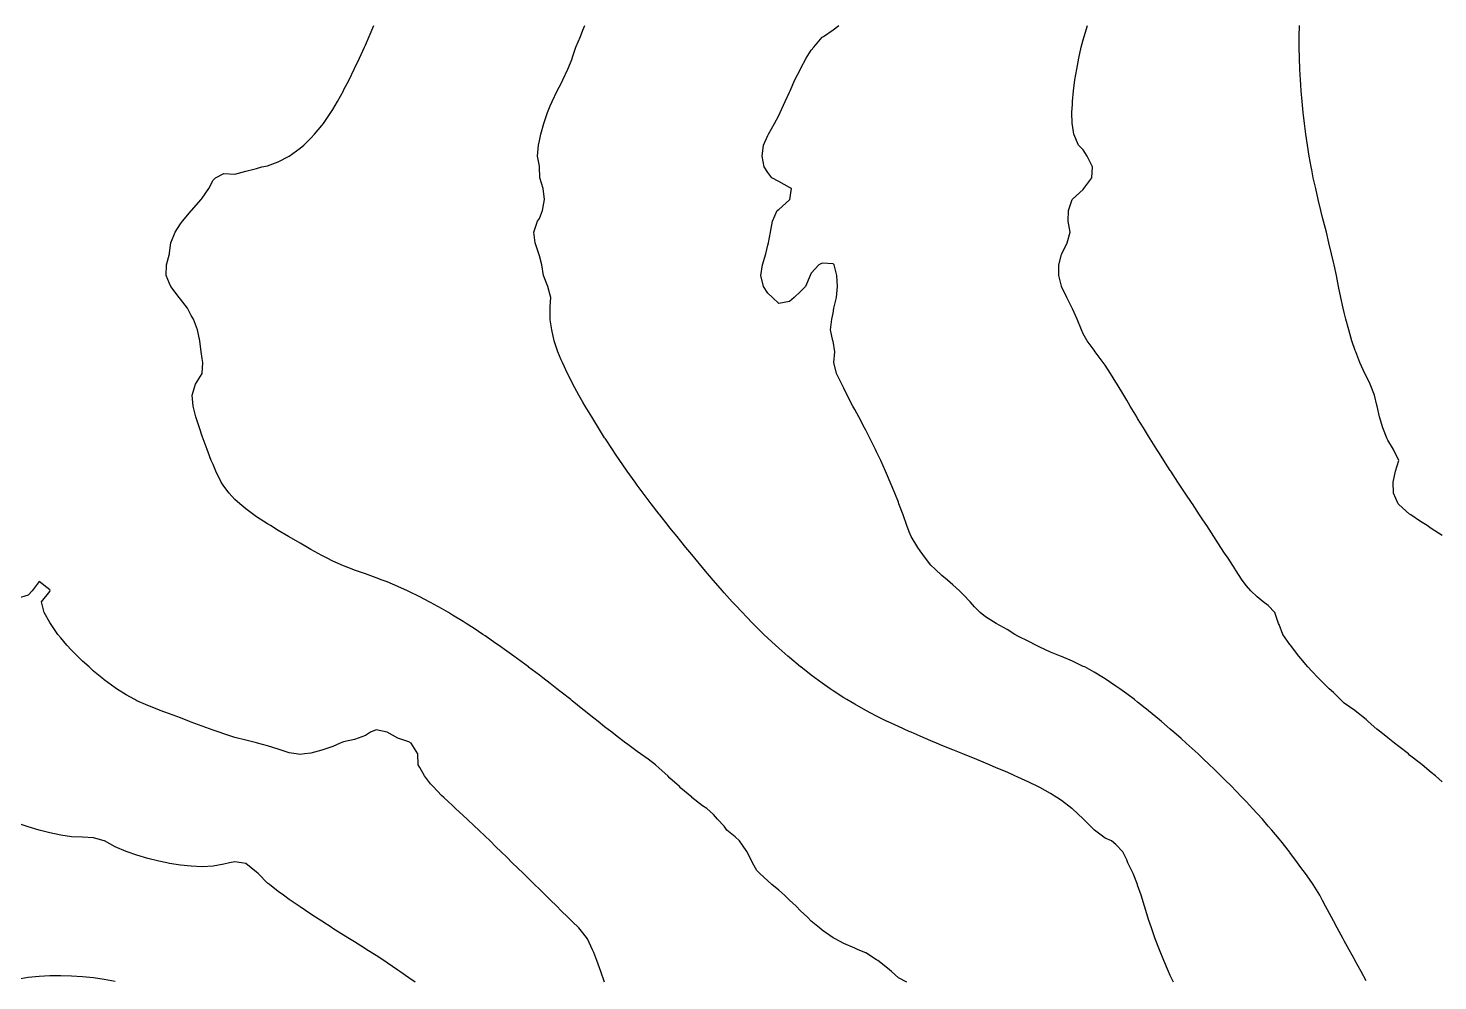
# Model space of a CAD drawing. Extents: x 771911 to 772814, y 1416488 to 1417835.
# Drawn here: x 772115.4 to 772245, y 1417164.3 to 1417252 of the extents above; entities that cross this region are included whole.
import ezdxf

# ---------------------------------------------------------------- set-up
doc = ezdxf.new("R2010")
doc.units = 0
doc.header["$MEASUREMENT"] = 0
for name, color, linetype in [('753.5', 1, 'CONTINUOUS'), ('754', 1, 'CONTINUOUS'), ('754.5', 1, 'CONTINUOUS'), ('755', 1, 'CONTINUOUS'), ('755.5', 1, 'CONTINUOUS'), ('756', 1, 'CONTINUOUS'), ('756.5', 1, 'CONTINUOUS'), ('757', 1, 'CONTINUOUS')]:
    doc.layers.add(name, color=color, linetype=linetype)

msp = doc.modelspace()

# ---------------------------------------------------------------- linework, layer by layer
at = {"layer": '753.5', "color": 0, "linetype": 'Continuous'}
msp.add_polyline3d([(772123.43, 1417164.27, 753.5), (772122.43, 1417164.46, 753.5), (772121.43, 1417164.61, 753.5), (772120.43, 1417164.71, 753.5), (772119.43, 1417164.77, 753.5), (772118.43, 1417164.79, 753.5), (772117.43, 1417164.79, 753.5), (772116.43, 1417164.74, 753.5), (772115.43, 1417164.65, 753.5), (772114.43, 1417164.48, 753.5)], dxfattribs=at)
at = {"layer": '754', "color": 0, "linetype": 'Continuous'}
msp.add_polyline3d([(772151.01, 1417164.21, 754), (772150.43, 1417164.62, 754), (772149.6, 1417165.21, 754), (772149.43, 1417165.32, 754), (772148.43, 1417166, 754), (772148.12, 1417166.21, 754), (772147.43, 1417166.66, 754), (772146.58, 1417167.21, 754), (772146.43, 1417167.3, 754), (772145.43, 1417167.92, 754), (772144.98, 1417168.21, 754), (772144.43, 1417168.55, 754), (772143.43, 1417169.17, 754), (772143.38, 1417169.21, 754), (772142.43, 1417169.82, 754), (772141.85, 1417170.21, 754), (772141.43, 1417170.48, 754), (772140.43, 1417171.15, 754), (772140.36, 1417171.21, 754), (772139.43, 1417171.84, 754), (772138.91, 1417172.21, 754), (772138.43, 1417172.55, 754), (772137.61, 1417173.21, 754), (772137.43, 1417173.34, 754), (772136.59, 1417174.21, 754), (772136.43, 1417174.33, 754), (772135.43, 1417175.13, 754), (772135.03, 1417175.21, 754), (772134.43, 1417175.3, 754), (772133.95, 1417175.21, 754), (772133.43, 1417175.07, 754), (772132.43, 1417174.89, 754), (772131.43, 1417174.84, 754), (772130.43, 1417174.89, 754), (772129.43, 1417174.99, 754), (772128.43, 1417175.15, 754), (772128.17, 1417175.21, 754), (772127.43, 1417175.35, 754), (772126.43, 1417175.6, 754), (772125.43, 1417175.89, 754), (772124.54, 1417176.21, 754), (772124.43, 1417176.24, 754), (772123.43, 1417176.67, 754), (772122.44, 1417177.21, 754), (772122.43, 1417177.21, 754), (772121.43, 1417177.51, 754), (772120.43, 1417177.55, 754), (772119.43, 1417177.6, 754), (772118.43, 1417177.74, 754), (772117.43, 1417177.95, 754), (772116.45, 1417178.21, 754), (772116.43, 1417178.21, 754), (772115.43, 1417178.51, 754), (772114.43, 1417178.86, 754)], dxfattribs=at)
at = {"layer": '754.5', "color": 0, "linetype": 'Continuous'}
msp.add_polyline3d([(772168.43, 1417164.21, 754.5), (772168.09, 1417165.21, 754.5), (772167.72, 1417166.21, 754.5), (772167.43, 1417166.94, 754.5), (772167.32, 1417167.21, 754.5), (772166.85, 1417168.21, 754.5), (772166.43, 1417168.75, 754.5), (772166.05, 1417169.21, 754.5), (772165.43, 1417169.79, 754.5), (772165.03, 1417170.21, 754.5), (772164.43, 1417170.79, 754.5), (772164.02, 1417171.21, 754.5), (772163.43, 1417171.78, 754.5), (772163, 1417172.21, 754.5), (772162.43, 1417172.77, 754.5), (772161.99, 1417173.21, 754.5), (772161.43, 1417173.75, 754.5), (772160.96, 1417174.21, 754.5), (772160.43, 1417174.73, 754.5), (772159.94, 1417175.21, 754.5), (772159.43, 1417175.71, 754.5), (772158.92, 1417176.21, 754.5), (772158.43, 1417176.68, 754.5), (772157.89, 1417177.21, 754.5), (772157.43, 1417177.65, 754.5), (772156.85, 1417178.21, 754.5), (772156.43, 1417178.61, 754.5), (772155.79, 1417179.21, 754.5), (772155.43, 1417179.54, 754.5), (772154.72, 1417180.21, 754.5), (772154.43, 1417180.46, 754.5), (772153.64, 1417181.21, 754.5), (772153.43, 1417181.4, 754.5), (772152.65, 1417182.21, 754.5), (772152.43, 1417182.45, 754.5), (772151.87, 1417183.21, 754.5), (772151.43, 1417183.96, 754.5), (772151.3, 1417184.21, 754.5), (772151.25, 1417185.21, 754.5), (772150.65, 1417186.21, 754.5), (772150.43, 1417186.32, 754.5), (772149.43, 1417186.66, 754.5), (772148.45, 1417187.21, 754.5), (772148.43, 1417187.22, 754.5), (772147.43, 1417187.43, 754.5), (772146.9, 1417187.21, 754.5), (772146.43, 1417186.92, 754.5), (772145.43, 1417186.53, 754.5), (772144.43, 1417186.32, 754.5), (772144.11, 1417186.21, 754.5), (772143.43, 1417185.91, 754.5), (772142.43, 1417185.55, 754.5), (772141.43, 1417185.28, 754.5), (772140.85, 1417185.21, 754.5), (772140.43, 1417185.16, 754.5), (772140.07, 1417185.21, 754.5), (772139.43, 1417185.3, 754.5), (772138.43, 1417185.64, 754.5), (772137.43, 1417185.96, 754.5), (772136.53, 1417186.21, 754.5), (772136.43, 1417186.24, 754.5), (772135.43, 1417186.49, 754.5), (772134.43, 1417186.74, 754.5), (772133.43, 1417187.05, 754.5), (772133, 1417187.21, 754.5), (772132.43, 1417187.4, 754.5), (772131.43, 1417187.77, 754.5), (772130.43, 1417188.14, 754.5), (772130.26, 1417188.21, 754.5), (772129.43, 1417188.52, 754.5), (772128.43, 1417188.89, 754.5), (772127.57, 1417189.21, 754.5), (772127.43, 1417189.26, 754.5), (772126.43, 1417189.66, 754.5), (772125.43, 1417190.11, 754.5), (772125.24, 1417190.21, 754.5), (772124.43, 1417190.64, 754.5), (772123.55, 1417191.21, 754.5), (772123.43, 1417191.28, 754.5), (772122.43, 1417192.02, 754.5), (772122.2, 1417192.21, 754.5), (772121.43, 1417192.84, 754.5), (772121.03, 1417193.21, 754.5), (772120.43, 1417193.75, 754.5), (772119.96, 1417194.21, 754.5), (772119.43, 1417194.75, 754.5), (772119, 1417195.21, 754.5), (772118.43, 1417195.89, 754.5), (772118.17, 1417196.21, 754.5), (772117.48, 1417197.21, 754.5), (772117.43, 1417197.31, 754.5), (772116.9, 1417198.21, 754.5), (772116.65, 1417199.21, 754.5), (772117.43, 1417200.16, 754.5), (772117.45, 1417200.21, 754.5), (772117.43, 1417200.32, 754.5), (772116.43, 1417201.08, 754.5), (772115.79, 1417200.21, 754.5), (772115.43, 1417199.81, 754.5), (772114.43, 1417199.52, 754.5)], dxfattribs=at)
at = {"layer": '755', "color": 0, "linetype": 'Continuous'}
msp.add_polyline3d([(772196.22, 1417164.21, 755), (772195.43, 1417164.63, 755), (772194.81, 1417165.21, 755), (772194.43, 1417165.51, 755), (772193.55, 1417166.21, 755), (772193.43, 1417166.29, 755), (772192.43, 1417166.91, 755), (772191.74, 1417167.21, 755), (772191.43, 1417167.35, 755), (772190.43, 1417167.78, 755), (772189.61, 1417168.21, 755), (772189.43, 1417168.31, 755), (772188.43, 1417169, 755), (772188.19, 1417169.21, 755), (772187.43, 1417169.84, 755), (772187.07, 1417170.21, 755), (772186.43, 1417170.79, 755), (772186.03, 1417171.21, 755), (772185.43, 1417171.75, 755), (772184.96, 1417172.21, 755), (772184.43, 1417172.67, 755), (772183.81, 1417173.21, 755), (772183.43, 1417173.54, 755), (772182.69, 1417174.21, 755), (772182.43, 1417174.5, 755), (772182.02, 1417175.21, 755), (772181.54, 1417176.21, 755), (772181.43, 1417176.34, 755), (772180.84, 1417177.21, 755), (772180.43, 1417177.6, 755), (772179.65, 1417178.21, 755), (772179.43, 1417178.56, 755), (772178.8, 1417179.21, 755), (772178.43, 1417179.65, 755), (772177.82, 1417180.21, 755), (772177.43, 1417180.43, 755), (772176.46, 1417181.21, 755), (772176.43, 1417181.23, 755), (772175.43, 1417182.08, 755), (772175.3, 1417182.21, 755), (772174.43, 1417183, 755), (772174.23, 1417183.21, 755), (772173.43, 1417183.92, 755), (772173.09, 1417184.21, 755), (772172.43, 1417184.72, 755), (772171.74, 1417185.21, 755), (772171.43, 1417185.43, 755), (772170.43, 1417186.16, 755), (772170.38, 1417186.21, 755), (772169.43, 1417186.93, 755), (772169.08, 1417187.21, 755), (772168.43, 1417187.72, 755), (772167.82, 1417188.21, 755), (772167.43, 1417188.51, 755), (772166.56, 1417189.21, 755), (772166.43, 1417189.31, 755), (772165.43, 1417190.11, 755), (772165.31, 1417190.21, 755), (772164.43, 1417190.9, 755), (772164.04, 1417191.21, 755), (772163.43, 1417191.68, 755), (772162.75, 1417192.21, 755), (772162.43, 1417192.45, 755), (772161.43, 1417193.2, 755), (772161.43, 1417193.21, 755), (772160.43, 1417193.95, 755), (772160.07, 1417194.21, 755), (772159.43, 1417194.67, 755), (772158.68, 1417195.21, 755), (772158.43, 1417195.38, 755), (772157.43, 1417196.07, 755), (772157.22, 1417196.21, 755), (772156.43, 1417196.74, 755), (772155.7, 1417197.21, 755), (772155.43, 1417197.38, 755), (772154.43, 1417197.99, 755), (772154.06, 1417198.21, 755), (772153.43, 1417198.58, 755), (772152.43, 1417199.13, 755), (772152.29, 1417199.21, 755), (772151.43, 1417199.66, 755), (772150.43, 1417200.15, 755), (772150.3, 1417200.21, 755), (772149.43, 1417200.61, 755), (772148.43, 1417201.03, 755), (772147.97, 1417201.21, 755), (772147.43, 1417201.42, 755), (772146.43, 1417201.79, 755), (772145.43, 1417202.13, 755), (772145.22, 1417202.21, 755), (772144.43, 1417202.5, 755), (772143.43, 1417202.93, 755), (772142.91, 1417203.21, 755), (772142.43, 1417203.45, 755), (772141.43, 1417204.01, 755), (772141.1, 1417204.21, 755), (772140.43, 1417204.59, 755), (772139.43, 1417205.17, 755), (772139.37, 1417205.21, 755), (772138.43, 1417205.76, 755), (772137.7, 1417206.21, 755), (772137.43, 1417206.37, 755), (772136.43, 1417207.02, 755), (772136.17, 1417207.21, 755), (772135.43, 1417207.75, 755), (772134.9, 1417208.21, 755), (772134.43, 1417208.62, 755), (772133.9, 1417209.21, 755), (772133.43, 1417209.83, 755), (772133.18, 1417210.21, 755), (772132.68, 1417211.21, 755), (772132.43, 1417211.82, 755), (772132.27, 1417212.21, 755), (772131.89, 1417213.21, 755), (772131.52, 1417214.21, 755), (772131.43, 1417214.45, 755), (772131.17, 1417215.21, 755), (772130.86, 1417216.21, 755), (772130.61, 1417217.21, 755), (772130.51, 1417218.21, 755), (772130.82, 1417219.21, 755), (772131.43, 1417220.19, 755), (772131.44, 1417220.21, 755), (772131.49, 1417221.21, 755), (772131.43, 1417221.59, 755), (772131.33, 1417222.21, 755), (772131.2, 1417223.21, 755), (772130.99, 1417224.21, 755), (772130.63, 1417225.21, 755), (772130.43, 1417225.54, 755), (772130.08, 1417226.21, 755), (772129.43, 1417227.04, 755), (772129.31, 1417227.21, 755), (772128.56, 1417228.21, 755), (772128.43, 1417228.49, 755), (772128.12, 1417229.21, 755), (772128.16, 1417230.21, 755), (772128.42, 1417231.21, 755), (772128.43, 1417231.31, 755), (772128.55, 1417232.21, 755), (772128.95, 1417233.21, 755), (772129.43, 1417233.97, 755), (772129.62, 1417234.21, 755), (772130.43, 1417235.18, 755), (772130.46, 1417235.21, 755), (772131.33, 1417236.21, 755), (772131.43, 1417236.32, 755), (772132.04, 1417237.21, 755), (772132.43, 1417237.98, 755), (772132.66, 1417238.21, 755), (772133.43, 1417238.6, 755), (772134.43, 1417238.55, 755), (772135.43, 1417238.82, 755), (772136.43, 1417239.07, 755), (772136.92, 1417239.21, 755), (772137.43, 1417239.31, 755), (772138.43, 1417239.67, 755), (772139.43, 1417240.21, 755), (772139.43, 1417240.21, 755), (772140.43, 1417240.92, 755), (772140.76, 1417241.21, 755), (772141.43, 1417241.85, 755), (772141.76, 1417242.21, 755), (772142.43, 1417243.03, 755), (772142.57, 1417243.21, 755), (772143.26, 1417244.21, 755), (772143.43, 1417244.5, 755), (772143.86, 1417245.21, 755), (772144.41, 1417246.21, 755), (772144.43, 1417246.25, 755), (772144.93, 1417247.21, 755), (772145.41, 1417248.21, 755), (772145.43, 1417248.25, 755), (772145.89, 1417249.21, 755), (772146.34, 1417250.21, 755), (772146.43, 1417250.41, 755), (772146.79, 1417251.21, 755), (772147.22, 1417252.21, 755)], dxfattribs=at)
at = {"layer": '755.5', "color": 0, "linetype": 'Continuous'}
msp.add_polyline3d([(772220.72, 1417164.21, 755.5), (772220.43, 1417164.83, 755.5), (772220.26, 1417165.21, 755.5), (772219.83, 1417166.21, 755.5), (772219.43, 1417167.2, 755.5), (772219.43, 1417167.21, 755.5), (772219.05, 1417168.21, 755.5), (772218.69, 1417169.21, 755.5), (772218.43, 1417169.99, 755.5), (772218.36, 1417170.21, 755.5), (772218.05, 1417171.21, 755.5), (772217.75, 1417172.21, 755.5), (772217.43, 1417173.15, 755.5), (772217.41, 1417173.21, 755.5), (772217.02, 1417174.21, 755.5), (772216.54, 1417175.21, 755.5), (772216.43, 1417175.46, 755.5), (772216.06, 1417176.21, 755.5), (772215.43, 1417176.88, 755.5), (772215.03, 1417177.21, 755.5), (772214.43, 1417177.47, 755.5), (772213.45, 1417178.21, 755.5), (772213.43, 1417178.22, 755.5), (772212.46, 1417179.21, 755.5), (772212.43, 1417179.23, 755.5), (772211.43, 1417180.17, 755.5), (772211.39, 1417180.21, 755.5), (772210.43, 1417180.93, 755.5), (772210, 1417181.21, 755.5), (772209.43, 1417181.56, 755.5), (772208.43, 1417182.12, 755.5), (772208.26, 1417182.21, 755.5), (772207.43, 1417182.63, 755.5), (772206.43, 1417183.09, 755.5), (772206.15, 1417183.21, 755.5), (772205.43, 1417183.53, 755.5), (772204.43, 1417183.95, 755.5), (772203.81, 1417184.21, 755.5), (772203.43, 1417184.37, 755.5), (772202.43, 1417184.78, 755.5), (772201.43, 1417185.18, 755.5), (772201.37, 1417185.21, 755.5), (772200.43, 1417185.59, 755.5), (772199.43, 1417186, 755.5), (772198.94, 1417186.21, 755.5), (772198.43, 1417186.42, 755.5), (772197.43, 1417186.85, 755.5), (772196.61, 1417187.21, 755.5), (772196.43, 1417187.28, 755.5), (772195.43, 1417187.73, 755.5), (772194.43, 1417188.2, 755.5), (772194.41, 1417188.21, 755.5), (772193.43, 1417188.69, 755.5), (772192.45, 1417189.21, 755.5), (772192.43, 1417189.21, 755.5), (772191.43, 1417189.78, 755.5), (772190.71, 1417190.21, 755.5), (772190.43, 1417190.38, 755.5), (772189.43, 1417191.02, 755.5), (772189.16, 1417191.21, 755.5), (772188.43, 1417191.72, 755.5), (772187.76, 1417192.21, 755.5), (772187.43, 1417192.45, 755.5), (772186.47, 1417193.21, 755.5), (772186.43, 1417193.23, 755.5), (772185.43, 1417194.07, 755.5), (772185.27, 1417194.21, 755.5), (772184.43, 1417194.94, 755.5), (772184.14, 1417195.21, 755.5), (772183.43, 1417195.87, 755.5), (772183.07, 1417196.21, 755.5), (772182.43, 1417196.83, 755.5), (772182.06, 1417197.21, 755.5), (772181.43, 1417197.85, 755.5), (772181.09, 1417198.21, 755.5), (772180.43, 1417198.92, 755.5), (772180.16, 1417199.21, 755.5), (772179.43, 1417200.03, 755.5), (772179.27, 1417200.21, 755.5), (772178.43, 1417201.17, 755.5), (772178.4, 1417201.21, 755.5), (772177.55, 1417202.21, 755.5), (772177.43, 1417202.35, 755.5), (772176.72, 1417203.21, 755.5), (772176.43, 1417203.56, 755.5), (772175.9, 1417204.21, 755.5), (772175.43, 1417204.78, 755.5), (772175.09, 1417205.21, 755.5), (772174.43, 1417206.02, 755.5), (772174.28, 1417206.21, 755.5), (772173.49, 1417207.21, 755.5), (772173.43, 1417207.28, 755.5), (772172.72, 1417208.21, 755.5), (772172.43, 1417208.58, 755.5), (772171.96, 1417209.21, 755.5), (772171.43, 1417209.92, 755.5), (772171.23, 1417210.21, 755.5), (772170.51, 1417211.21, 755.5), (772170.43, 1417211.32, 755.5), (772169.82, 1417212.21, 755.5), (772169.43, 1417212.78, 755.5), (772169.15, 1417213.21, 755.5), (772168.5, 1417214.21, 755.5), (772168.43, 1417214.3, 755.5), (772167.87, 1417215.21, 755.5), (772167.43, 1417215.9, 755.5), (772167.25, 1417216.21, 755.5), (772166.65, 1417217.21, 755.5), (772166.43, 1417217.58, 755.5), (772166.07, 1417218.21, 755.5), (772165.52, 1417219.21, 755.5), (772165.43, 1417219.37, 755.5), (772165, 1417220.21, 755.5), (772164.54, 1417221.21, 755.5), (772164.43, 1417221.46, 755.5), (772164.13, 1417222.21, 755.5), (772163.8, 1417223.21, 755.5), (772163.56, 1417224.21, 755.5), (772163.43, 1417225.15, 755.5), (772163.42, 1417225.21, 755.5), (772163.42, 1417226.21, 755.5), (772163.43, 1417226.38, 755.5), (772163.49, 1417227.21, 755.5), (772163.43, 1417227.41, 755.5), (772163.2, 1417228.21, 755.5), (772162.8, 1417229.21, 755.5), (772162.66, 1417230.21, 755.5), (772162.43, 1417231.03, 755.5), (772162.37, 1417231.21, 755.5), (772162.03, 1417232.21, 755.5), (772161.92, 1417233.21, 755.5), (772162.26, 1417234.21, 755.5), (772162.43, 1417234.47, 755.5), (772162.73, 1417235.21, 755.5), (772162.9, 1417236.21, 755.5), (772162.79, 1417237.21, 755.5), (772162.47, 1417238.21, 755.5), (772162.45, 1417239.21, 755.5), (772162.43, 1417239.28, 755.5), (772162.27, 1417240.21, 755.5), (772162.35, 1417241.21, 755.5), (772162.43, 1417241.6, 755.5), (772162.56, 1417242.21, 755.5), (772162.84, 1417243.21, 755.5), (772163.18, 1417244.21, 755.5), (772163.43, 1417244.81, 755.5), (772163.59, 1417245.21, 755.5), (772164.06, 1417246.21, 755.5), (772164.43, 1417246.89, 755.5), (772164.58, 1417247.21, 755.5), (772165.05, 1417248.21, 755.5), (772165.43, 1417249.16, 755.5), (772165.45, 1417249.21, 755.5), (772165.78, 1417250.21, 755.5), (772166.2, 1417251.21, 755.5), (772166.43, 1417251.77, 755.5), (772166.62, 1417252.21, 755.5)], dxfattribs=at)
at = {"layer": '756', "color": 0, "linetype": 'Continuous'}
msp.add_polyline3d([(772238.43, 1417164.34, 756), (772237.97, 1417165.21, 756), (772237.43, 1417166.18, 756), (772237.42, 1417166.21, 756), (772236.87, 1417167.21, 756), (772236.43, 1417168.01, 756), (772236.33, 1417168.21, 756), (772235.78, 1417169.21, 756), (772235.43, 1417169.85, 756), (772235.24, 1417170.21, 756), (772234.71, 1417171.21, 756), (772234.43, 1417171.73, 756), (772234.18, 1417172.21, 756), (772233.57, 1417173.21, 756), (772233.43, 1417173.4, 756), (772232.87, 1417174.21, 756), (772232.43, 1417174.78, 756), (772232.14, 1417175.21, 756), (772231.43, 1417176.14, 756), (772231.38, 1417176.21, 756), (772230.59, 1417177.21, 756), (772230.43, 1417177.4, 756), (772229.76, 1417178.21, 756), (772229.43, 1417178.58, 756), (772228.9, 1417179.21, 756), (772228.43, 1417179.72, 756), (772227.99, 1417180.21, 756), (772227.43, 1417180.81, 756), (772227.05, 1417181.21, 756), (772226.43, 1417181.85, 756), (772226.08, 1417182.21, 756), (772225.43, 1417182.85, 756), (772225.07, 1417183.21, 756), (772224.43, 1417183.83, 756), (772224.04, 1417184.21, 756), (772223.43, 1417184.78, 756), (772222.98, 1417185.21, 756), (772222.43, 1417185.71, 756), (772221.89, 1417186.21, 756), (772221.43, 1417186.62, 756), (772220.77, 1417187.21, 756), (772220.43, 1417187.5, 756), (772219.61, 1417188.21, 756), (772219.43, 1417188.36, 756), (772218.43, 1417189.19, 756), (772218.41, 1417189.21, 756), (772217.43, 1417189.98, 756), (772217.14, 1417190.21, 756), (772216.43, 1417190.74, 756), (772215.78, 1417191.21, 756), (772215.43, 1417191.45, 756), (772214.43, 1417192.12, 756), (772214.29, 1417192.21, 756), (772213.43, 1417192.73, 756), (772212.56, 1417193.21, 756), (772212.43, 1417193.27, 756), (772211.43, 1417193.75, 756), (772210.43, 1417194.17, 756), (772210.34, 1417194.21, 756), (772209.43, 1417194.57, 756), (772208.43, 1417195.03, 756), (772208.08, 1417195.21, 756), (772207.43, 1417195.55, 756), (772206.43, 1417196.05, 756), (772206.14, 1417196.21, 756), (772205.43, 1417196.65, 756), (772204.43, 1417197.2, 756), (772204.43, 1417197.21, 756), (772203.43, 1417197.81, 756), (772202.96, 1417198.21, 756), (772202.43, 1417198.75, 756), (772202.04, 1417199.21, 756), (772201.43, 1417199.84, 756), (772201.05, 1417200.21, 756), (772200.43, 1417200.78, 756), (772199.96, 1417201.21, 756), (772199.43, 1417201.64, 756), (772198.81, 1417202.21, 756), (772198.43, 1417202.58, 756), (772197.92, 1417203.21, 756), (772197.43, 1417203.88, 756), (772197.21, 1417204.21, 756), (772196.62, 1417205.21, 756), (772196.43, 1417205.65, 756), (772196.2, 1417206.21, 756), (772195.87, 1417207.21, 756), (772195.49, 1417208.21, 756), (772195.43, 1417208.36, 756), (772195.1, 1417209.21, 756), (772194.69, 1417210.21, 756), (772194.43, 1417210.8, 756), (772194.26, 1417211.21, 756), (772193.82, 1417212.21, 756), (772193.43, 1417213.01, 756), (772193.34, 1417213.21, 756), (772192.85, 1417214.21, 756), (772192.43, 1417215, 756), (772192.33, 1417215.21, 756), (772191.79, 1417216.21, 756), (772191.43, 1417216.88, 756), (772191.26, 1417217.21, 756), (772190.73, 1417218.21, 756), (772190.43, 1417218.85, 756), (772190.24, 1417219.21, 756), (772189.74, 1417220.21, 756), (772189.5, 1417221.21, 756), (772189.6, 1417222.21, 756), (772189.43, 1417223.17, 756), (772189.42, 1417223.21, 756), (772189.19, 1417224.21, 756), (772189.32, 1417225.21, 756), (772189.43, 1417225.74, 756), (772189.5, 1417226.21, 756), (772189.74, 1417227.21, 756), (772189.84, 1417228.21, 756), (772189.78, 1417229.21, 756), (772189.52, 1417230.21, 756), (772189.43, 1417230.28, 756), (772188.43, 1417230.36, 756), (772188.11, 1417230.21, 756), (772187.43, 1417229.42, 756), (772187.33, 1417229.21, 756), (772186.88, 1417228.21, 756), (772186.43, 1417227.76, 756), (772185.84, 1417227.21, 756), (772185.43, 1417226.82, 756), (772184.43, 1417226.65, 756), (772183.87, 1417227.21, 756), (772183.43, 1417227.59, 756), (772183.04, 1417228.21, 756), (772182.8, 1417229.21, 756), (772182.94, 1417230.21, 756), (772183.24, 1417231.21, 756), (772183.43, 1417232.01, 756), (772183.49, 1417232.21, 756), (772183.67, 1417233.21, 756), (772183.85, 1417234.21, 756), (772184.3, 1417235.21, 756), (772184.43, 1417235.3, 756), (772185.43, 1417236.19, 756), (772185.45, 1417236.21, 756), (772185.6, 1417237.21, 756), (772185.43, 1417237.31, 756), (772184.43, 1417237.86, 756), (772183.79, 1417238.21, 756), (772183.43, 1417238.68, 756), (772183.11, 1417239.21, 756), (772182.91, 1417240.21, 756), (772183.04, 1417241.21, 756), (772183.43, 1417242.11, 756), (772183.49, 1417242.21, 756), (772184.06, 1417243.21, 756), (772184.43, 1417243.92, 756), (772184.58, 1417244.21, 756), (772185.04, 1417245.21, 756), (772185.43, 1417246.09, 756), (772185.48, 1417246.21, 756), (772185.92, 1417247.21, 756), (772186.42, 1417248.21, 756), (772186.43, 1417248.24, 756), (772186.96, 1417249.21, 756), (772187.43, 1417249.93, 756), (772187.65, 1417250.21, 756), (772188.43, 1417251.14, 756), (772188.54, 1417251.21, 756), (772189.43, 1417251.81, 756), (772189.96, 1417252.21, 756)], dxfattribs=at)
at = {"layer": '756.5', "color": 0, "linetype": 'Continuous'}
msp.add_polyline3d([(772245.43, 1417182.66, 756.5), (772244.8, 1417183.21, 756.5), (772244.43, 1417183.51, 756.5), (772243.59, 1417184.21, 756.5), (772243.43, 1417184.32, 756.5), (772242.43, 1417185.11, 756.5), (772242.32, 1417185.21, 756.5), (772241.43, 1417185.89, 756.5), (772241.05, 1417186.21, 756.5), (772240.43, 1417186.69, 756.5), (772239.8, 1417187.21, 756.5), (772239.43, 1417187.5, 756.5), (772238.61, 1417188.21, 756.5), (772238.43, 1417188.37, 756.5), (772237.43, 1417189.18, 756.5), (772237.4, 1417189.21, 756.5), (772236.43, 1417189.87, 756.5), (772236.07, 1417190.21, 756.5), (772235.43, 1417190.87, 756.5), (772235.05, 1417191.21, 756.5), (772234.43, 1417191.8, 756.5), (772234.02, 1417192.21, 756.5), (772233.43, 1417192.82, 756.5), (772233.08, 1417193.21, 756.5), (772232.43, 1417193.98, 756.5), (772232.25, 1417194.21, 756.5), (772231.48, 1417195.21, 756.5), (772231.43, 1417195.28, 756.5), (772230.78, 1417196.21, 756.5), (772230.43, 1417197.12, 756.5), (772230.39, 1417197.21, 756.5), (772230.03, 1417198.21, 756.5), (772229.43, 1417198.87, 756.5), (772228.96, 1417199.21, 756.5), (772228.43, 1417199.66, 756.5), (772227.85, 1417200.21, 756.5), (772227.43, 1417200.69, 756.5), (772227.04, 1417201.21, 756.5), (772226.43, 1417202.14, 756.5), (772226.39, 1417202.21, 756.5), (772225.75, 1417203.21, 756.5), (772225.43, 1417203.69, 756.5), (772225.09, 1417204.21, 756.5), (772224.44, 1417205.21, 756.5), (772224.43, 1417205.21, 756.5), (772223.78, 1417206.21, 756.5), (772223.43, 1417206.74, 756.5), (772223.12, 1417207.21, 756.5), (772222.46, 1417208.21, 756.5), (772222.43, 1417208.24, 756.5), (772221.79, 1417209.21, 756.5), (772221.43, 1417209.76, 756.5), (772221.13, 1417210.21, 756.5), (772220.49, 1417211.21, 756.5), (772220.43, 1417211.29, 756.5), (772219.84, 1417212.21, 756.5), (772219.43, 1417212.85, 756.5), (772219.2, 1417213.21, 756.5), (772218.58, 1417214.21, 756.5), (772218.43, 1417214.44, 756.5), (772217.96, 1417215.21, 756.5), (772217.43, 1417216.08, 756.5), (772217.35, 1417216.21, 756.5), (772216.75, 1417217.21, 756.5), (772216.43, 1417217.74, 756.5), (772216.15, 1417218.21, 756.5), (772215.55, 1417219.21, 756.5), (772215.43, 1417219.4, 756.5), (772214.93, 1417220.21, 756.5), (772214.43, 1417220.97, 756.5), (772214.26, 1417221.21, 756.5), (772213.54, 1417222.21, 756.5), (772213.43, 1417222.36, 756.5), (772212.79, 1417223.21, 756.5), (772212.43, 1417223.84, 756.5), (772212.26, 1417224.21, 756.5), (772211.87, 1417225.21, 756.5), (772211.43, 1417226.14, 756.5), (772211.41, 1417226.21, 756.5), (772210.91, 1417227.21, 756.5), (772210.44, 1417228.21, 756.5), (772210.43, 1417228.23, 756.5), (772210.18, 1417229.21, 756.5), (772210.19, 1417230.21, 756.5), (772210.43, 1417231.14, 756.5), (772210.46, 1417231.21, 756.5), (772210.94, 1417232.21, 756.5), (772211.22, 1417233.21, 756.5), (772211.04, 1417234.21, 756.5), (772211.06, 1417235.21, 756.5), (772211.41, 1417236.21, 756.5), (772211.43, 1417236.24, 756.5), (772212.43, 1417237.14, 756.5), (772212.49, 1417237.21, 756.5), (772213.22, 1417238.21, 756.5), (772213.28, 1417239.21, 756.5), (772212.78, 1417240.21, 756.5), (772212.43, 1417240.79, 756.5), (772211.98, 1417241.21, 756.5), (772211.56, 1417242.21, 756.5), (772211.43, 1417243.06, 756.5), (772211.41, 1417243.21, 756.5), (772211.39, 1417244.21, 756.5), (772211.43, 1417244.99, 756.5), (772211.44, 1417245.21, 756.5), (772211.54, 1417246.21, 756.5), (772211.67, 1417247.21, 756.5), (772211.83, 1417248.21, 756.5), (772212.02, 1417249.21, 756.5), (772212.24, 1417250.21, 756.5), (772212.43, 1417250.89, 756.5), (772212.52, 1417251.21, 756.5), (772212.81, 1417252.21, 756.5)], dxfattribs=at)
at = {"layer": '757', "color": 0, "linetype": 'Continuous'}
msp.add_polyline3d([(772245.43, 1417205.31, 757), (772244.43, 1417205.95, 757), (772244.06, 1417206.21, 757), (772243.43, 1417206.6, 757), (772242.54, 1417207.21, 757), (772242.43, 1417207.27, 757), (772241.43, 1417208.16, 757), (772241.39, 1417208.21, 757), (772240.96, 1417209.21, 757), (772240.91, 1417210.21, 757), (772241.13, 1417211.21, 757), (772241.43, 1417212.21, 757), (772240.95, 1417213.21, 757), (772240.43, 1417214.07, 757), (772240.36, 1417214.21, 757), (772239.96, 1417215.21, 757), (772239.67, 1417216.21, 757), (772239.45, 1417217.21, 757), (772239.43, 1417217.28, 757), (772239.21, 1417218.21, 757), (772238.81, 1417219.21, 757), (772238.43, 1417220, 757), (772238.32, 1417220.21, 757), (772237.86, 1417221.21, 757), (772237.48, 1417222.21, 757), (772237.43, 1417222.33, 757), (772237.13, 1417223.21, 757), (772236.84, 1417224.21, 757), (772236.57, 1417225.21, 757), (772236.43, 1417225.81, 757), (772236.34, 1417226.21, 757), (772236.12, 1417227.21, 757), (772235.91, 1417228.21, 757), (772235.7, 1417229.21, 757), (772235.49, 1417230.21, 757), (772235.43, 1417230.44, 757), (772235.26, 1417231.21, 757), (772235.02, 1417232.21, 757), (772234.78, 1417233.21, 757), (772234.52, 1417234.21, 757), (772234.43, 1417234.56, 757), (772234.27, 1417235.21, 757), (772234.03, 1417236.21, 757), (772233.8, 1417237.21, 757), (772233.58, 1417238.21, 757), (772233.43, 1417238.95, 757), (772233.38, 1417239.21, 757), (772233.21, 1417240.21, 757), (772233.05, 1417241.21, 757), (772232.9, 1417242.21, 757), (772232.78, 1417243.21, 757), (772232.66, 1417244.21, 757), (772232.56, 1417245.21, 757), (772232.47, 1417246.21, 757), (772232.43, 1417246.75, 757), (772232.4, 1417247.21, 757), (772232.34, 1417248.21, 757), (772232.3, 1417249.21, 757), (772232.27, 1417250.21, 757), (772232.27, 1417251.21, 757), (772232.3, 1417252.21, 757)], dxfattribs=at)

doc.saveas('drawing.dxf')
